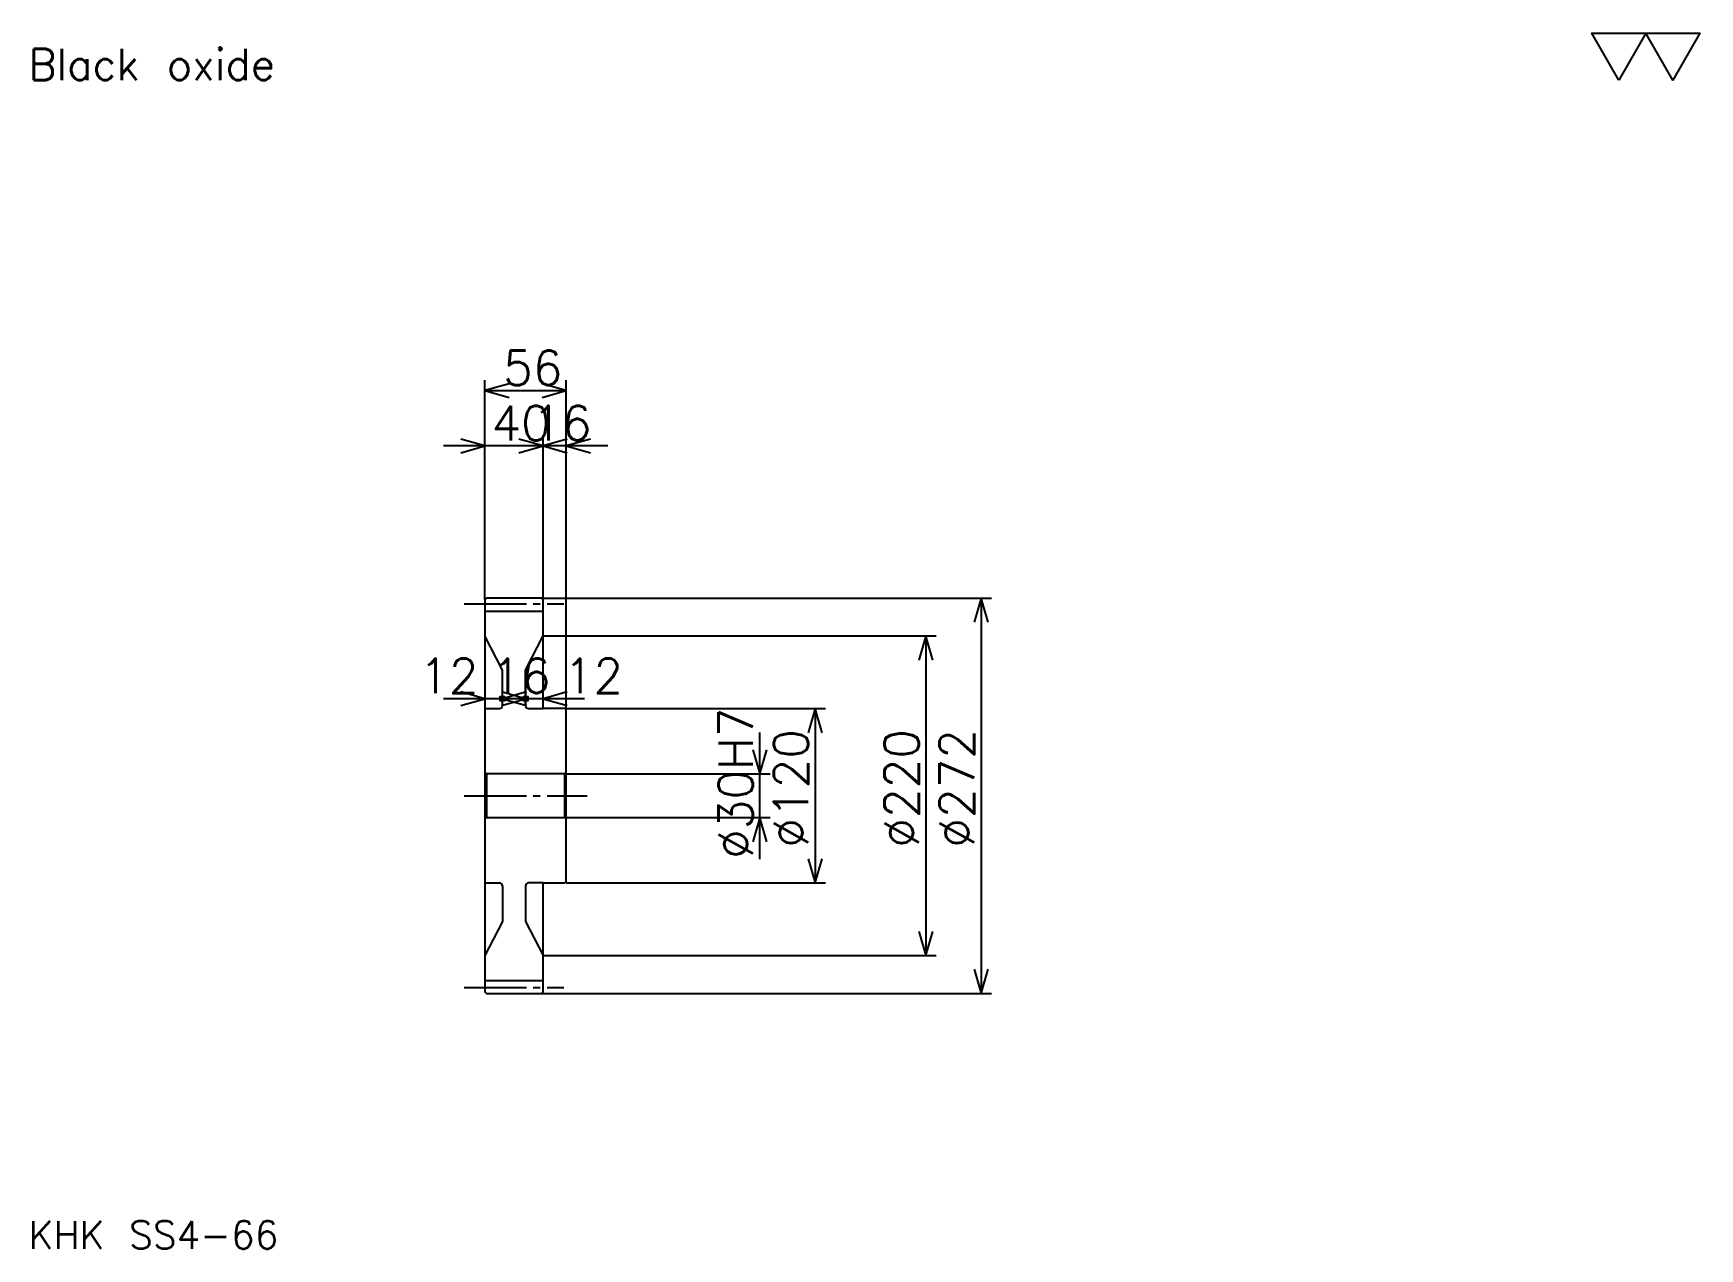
# Model space of a CAD drawing. Extents: x 51 to 1197, y 52 to 888.
import ezdxf

# ---------------------------------------------------------------- set-up
doc = ezdxf.new("R2010")
doc.units = 0
doc.linetypes.add('DASHDOT', pattern=[57.081082, 42.810811, -4.756757, 4.756757, -4.756757])
doc.layers.get('0').update_dxf_attribs({"linetype": 'CONTINUOUS'})
doc.layers.add('DASHDOT', color=6, linetype='DASHDOT')
doc.styles.add('KANJI', font='TXT', dxfattribs={"bigfont": 'BIGFONT'})

msp = doc.modelspace()

# ---------------------------------------------------------------- linework, layer by layer
at = {"color": 5}
for p, q in [((361.513519, 499.891907), (361.513519, 649.729736)), ((361.513519, 642.594604), (417.513519, 642.594604)), ((417.513519, 499.891907), (417.513519, 649.729736)), ((401.513519, 499.891907), (401.513519, 611.675659)), ((430.054077, 604.540527), (332.972992, 604.540527)), ((446.054077, 604.540527), (372.972992, 604.540527)), ((361.513519, 498.891907), (361.513519, 499.891907)), ((400.513519, 499.891907), (417.513519, 499.891907)), ((401.513519, 498.891907), (401.513519, 499.891907)), ((417.513519, 499.891907), (710.054077, 499.891907)), ((417.513519, 422.891907), (417.513519, 499.891907)), ((702.918945, 499.891907), (702.918945, 227.891907)), ((401.513519, 473.891907), (417.513519, 473.891907)), ((417.513519, 473.891907), (672, 473.891907)), ((664.864868, 473.891907), (664.864868, 253.891907)), ((402.054047, 430.648682), (332.972992, 430.648682)), ((418.054047, 430.648682), (344.972992, 430.648682)), ((430.054077, 430.648682), (360.972992, 430.648682)), ((417.513519, 423.891907), (595.891907, 423.891907)), ((588.756775, 423.891907), (588.756775, 303.891907)), ((550.702698, 320.351379), (550.702698, 407.432434)), ((417.513519, 378.891907), (557.83783, 378.891907)), ((417.513519, 348.891907), (557.83783, 348.891907)), ((417.513519, 303.891907), (595.891907, 303.891907)), ((401.513519, 253.891907), (417.513519, 253.891907)), ((417.513519, 253.891907), (672, 253.891907)), ((400.513519, 227.891907), (417.513519, 227.891907)), ((417.513519, 227.891907), (710.054077, 227.891907))]:
    msp.add_line(p, q, dxfattribs=at)
at = {"color": 4}
for p, q in [((361.513519, 490.891907), (401.513519, 490.891907)), ((389.513519, 450.340576), (389.513519, 425.891907)), ((361.513519, 423.891907), (371.513519, 423.891907)), ((391.513519, 423.891907), (401.513519, 423.891907)), ((417.513519, 379.891907), (416.513519, 378.891907)), ((361.513519, 347.891907), (362.513519, 348.891907)), ((417.513519, 347.891907), (416.513519, 348.891907)), ((361.513519, 303.891907), (371.513519, 303.891907)), ((389.513519, 301.891907), (389.513519, 277.443237)), ((401.513519, 303.891907), (391.513519, 303.891907)), ((361.513519, 236.891907), (401.513519, 236.891907))]:
    msp.add_line(p, q, dxfattribs=at)
at = {"color": 7}
msp.add_lwpolyline([(1141.621582, 856.216187), (1123.07019, 888.371887), (1197.275635, 888.371887), (1178.724243, 856.216187), (1160.172974, 888.371887), (1141.621582, 856.216187)], dxfattribs=at)
at = {"color": 5}
for points in [[(378.16217, 647.351318), (361.513519, 642.594604), (378.16217, 637.837891)], [(400.864868, 637.837891), (417.513519, 642.594604), (400.864868, 647.351318)], [(344.864868, 599.783813), (361.513519, 604.540527), (344.864868, 609.297302)], [(384.864868, 599.783813), (401.513519, 604.540527), (384.864868, 609.297302)], [(418.16217, 609.297302), (401.513519, 604.540527), (418.16217, 599.783813)], [(434.16217, 609.297302), (417.513519, 604.540527), (434.16217, 599.783813)], [(707.675659, 483.243256), (702.918945, 499.891907), (698.16217, 483.243256)], [(669.621582, 457.243256), (664.864868, 473.891907), (660.108154, 457.243256)], [(344.864868, 425.891907), (361.513519, 430.648682), (344.864868, 435.405426)], [(373.513519, 430.648682), (372.086487, 432.075684), (374.940552, 432.075684), (374.940552, 429.221649), (372.086487, 429.221649), (372.086487, 432.075684), (373.513519, 430.648682), (374.940552, 429.221649), (374.940552, 432.075684), (373.513519, 430.648682)], [(372.864868, 425.891907), (389.513519, 430.648682), (372.864868, 435.405426)], [(390.16217, 435.405426), (373.513519, 430.648682), (390.16217, 425.891907)], [(389.513519, 430.648682), (388.086487, 432.075684), (390.940552, 432.075684), (390.940552, 429.221649), (388.086487, 429.221649), (388.086487, 432.075684), (389.513519, 430.648682), (390.940552, 429.221649), (390.940552, 432.075684), (389.513519, 430.648682)], [(418.16217, 435.405426), (401.513519, 430.648682), (418.16217, 425.891907)], [(593.51355, 407.243256), (588.756775, 423.891907), (584, 407.243256)], [(545.945923, 395.540558), (550.702698, 378.891907), (555.459473, 395.540558)], [(555.459473, 332.243256), (550.702698, 348.891907), (545.945923, 332.243256)], [(584, 320.540558), (588.756775, 303.891907), (593.51355, 320.540558)], [(660.108154, 270.540558), (664.864868, 253.891907), (669.621582, 270.540558)], [(698.16217, 244.540558), (702.918945, 227.891907), (707.675659, 244.540558)]]:
    msp.add_lwpolyline(points, dxfattribs=at)
at = {"color": 4}
for points in [[(401.513519, 498.891907), (400.513519, 499.891907), (362.513519, 499.891907), (361.513519, 498.891907), (361.513519, 347.891907)], [(361.513519, 347.891907), (361.513519, 228.891907), (362.513519, 227.891907), (400.513519, 227.891907), (401.513519, 228.891907), (401.513519, 303.891907), (416.513519, 303.891907), (417.513519, 304.891907), (417.513519, 422.891907), (416.513519, 423.891907), (401.513519, 423.891907), (401.513519, 498.891907)], [(373.513519, 425.891907), (373.513519, 450.340576), (361.513519, 473.891907)], [(389.513519, 425.891907), (389.513519, 450.340576), (401.513519, 473.891907)], [(361.513519, 379.891907), (362.513519, 378.891907), (362.513519, 348.891907), (416.513519, 348.891907), (416.513519, 378.891907), (362.513519, 378.891907)], [(373.513519, 301.891907), (373.513519, 277.443237), (361.513519, 253.891907)], [(389.513519, 301.891907), (389.513519, 277.443237), (401.513519, 253.891907)]]:
    msp.add_lwpolyline(points, dxfattribs=at)
for centre, start, end in [((371.513519, 425.891907), 270, 0), ((391.513519, 425.891907), 180, 270), ((371.513519, 301.891907), 0, 90), ((391.513519, 301.891907), 90, 180)]:
    msp.add_arc(centre, 2, start, end, dxfattribs=at)
at = {"layer": 'DASHDOT', "color": 7}
for p, q in [((347.243256, 495.891907), (415.783783, 495.891907)), ((347.243256, 363.891907), (431.783783, 363.891907)), ((347.243256, 231.891907), (415.783783, 231.891907))]:
    msp.add_line(p, q, dxfattribs=at)

# ---------------------------------------------------------------- texts
at = {"color": 7, "style": 'KANJI'}
for s, height, p in [('Black oxide', 21.405405, (47.567566, 856.216187)), ('56', 23.783784, (374.054047, 646.400024)), ('40', 23.783784, (366.054047, 608.345947)), ('16', 23.783784, (394.054077, 608.345947)), ('12', 23.783784, (316.324341, 434.454071)), ('16', 23.783784, (366.054047, 434.454071)), ('12', 23.783784, (415.783783, 434.454071)), ('KHK SS4-66', 19.027027, (47.567566, 52.324326))]:
    msp.add_text(s, height=height, dxfattribs=at).set_placement(p)
for s, p in [('%%c30H7', (545.945923, 320.486511)), ('%%c120', (584, 328.216248)), ('%%c220', (660.108154, 328.216248)), ('%%c272', (698.16217, 328.216248))]:
    msp.add_text(s, height=23.783784, rotation=90, dxfattribs=at).set_placement(p)

doc.saveas('drawing.dxf')
